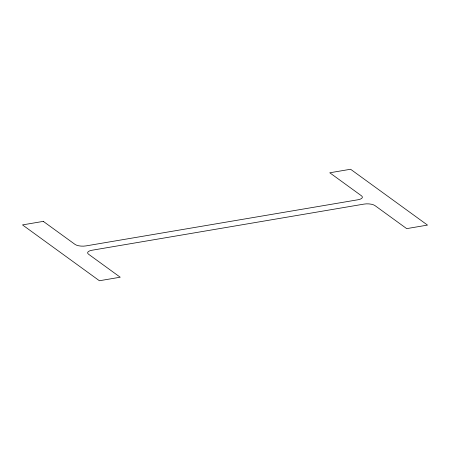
<?xml version="1.0" encoding="UTF-8"?>
<svg xmlns="http://www.w3.org/2000/svg" width="450" height="450" viewBox="0 0 450 450"><rect width="100%" height="100%" fill="white"/><g stroke="black" fill="none" stroke-linecap="round" stroke-linejoin="round"><path stroke-width="0.67" d="M43.307 221.377L22.5 224.904L99.416 280.744L120.223 277.217L88.509 254.188A8.128 2.981 1.4 0 1 91.969 250.245L364.016 204.097A8.128 2.981 1.4 0 1 374.974 205.599L406.693 228.623L427.5 225.096L350.584 169.256L329.777 172.783L361.491 195.812A8.128 2.981 1.4 0 1 358.031 199.755L85.984 245.903A8.128 2.981 1.4 0 1 75.026 244.401L43.307 221.377"/></g></svg>
